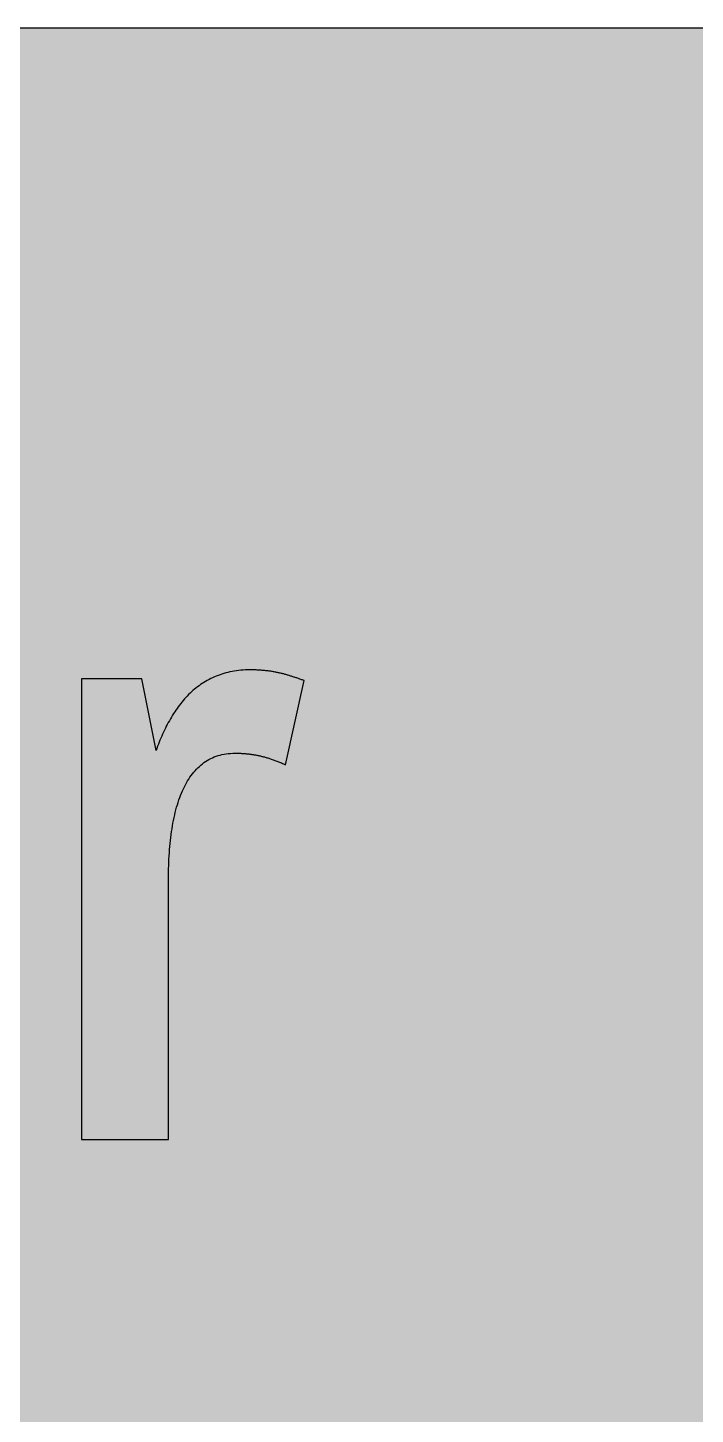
# Model space of a CAD drawing. Header units: millimetres. Extents: x 0 to 212, y 0 to 159.
# Drawn here: x 95.3 to 124.5, y 98.1 to 158.8 of the extents above; entities that cross this region are included whole.
import ezdxf

# ---------------------------------------------------------------- set-up
doc = ezdxf.new("R2010")
doc.units = ezdxf.units.MM

msp = doc.modelspace()

# ---------------------------------------------------------------- hatches: boundary and pattern name
for color, points in [(254, [(14.1633, 0.0536), (13.9878, 0.0533), (13.8125, 0.0559), (13.6373, 0.061), (13.462, 0.0686), (13.2893, 0.0787), (13.114, 0.0914), (12.9413, 0.1041), (12.7686, 0.1219), (12.5959, 0.1397), (12.4231, 0.16), (12.2504, 0.1829), (12.0777, 0.2057), (11.9075, 0.2337), (11.7373, 0.2616), (11.5672, 0.2921), (11.397, 0.3251), (11.2268, 0.3607), (11.0592, 0.3988), (10.8915, 0.4369), (10.7239, 0.4775), (10.5562, 0.5207), (10.3886, 0.5664), (10.2235, 0.6121), (10.0584, 0.6629), (9.8933, 0.7137), (9.7307, 0.7671), (9.5682, 0.8204), (9.4056, 0.8788), (9.2431, 0.9373), (9.083, 0.9982), (8.923, 1.0617), (8.763, 1.1252), (8.6055, 1.1938), (8.4455, 1.2624), (8.2906, 1.331), (8.1331, 1.4046), (7.9781, 1.4783), (7.8232, 1.5545), (7.6708, 1.6332), (7.5184, 1.7145), (7.366, 1.7958), (7.2161, 1.8796), (7.0663, 1.966), (6.919, 2.0523), (6.7716, 2.1438), (6.6243, 2.2352), (6.4795, 2.3266), (6.3348, 2.4232), (6.19, 2.5197), (6.0477, 2.6187), (5.908, 2.7178), (5.7683, 2.8194), (5.6286, 2.9235), (5.4915, 3.0302), (5.3543, 3.1369), (5.2197, 3.2461), (5.0851, 3.3579), (4.953, 3.4722), (4.8209, 3.5865), (4.6914, 3.7033), (4.5644, 3.8202), (4.4348, 3.9395), (4.3104, 4.0615), (4.1859, 4.1859), (4.0615, 4.3104), (3.9395, 4.4348), (3.8202, 4.5618), (3.7033, 4.6914), (3.5865, 4.8209), (3.4722, 4.953), (3.3579, 5.0851), (3.2487, 5.2197), (3.1369, 5.3543), (3.0302, 5.4915), (2.9235, 5.6286), (2.8194, 5.7683), (2.7178, 5.908), (2.6187, 6.0477), (2.5197, 6.19), (2.4232, 6.3348), (2.3266, 6.477), (2.2352, 6.6243), (2.1438, 6.7691), (2.0523, 6.919), (1.966, 7.0663), (1.8796, 7.2161), (1.7958, 7.366), (1.7145, 7.5184), (1.6332, 7.6708), (1.5545, 7.8232), (1.4783, 7.9781), (1.4046, 8.1331), (1.331, 8.2906), (1.2598, 8.4455), (1.1913, 8.603), (1.1252, 8.763), (1.0592, 8.923), (0.9982, 9.083), (0.9373, 9.2431), (0.8763, 9.4056), (0.8204, 9.5682), (0.7645, 9.7307), (0.7112, 9.8933), (0.6604, 10.0584), (0.6121, 10.2235), (0.5639, 10.3911), (0.5207, 10.5562), (0.4775, 10.7239), (0.4343, 10.8915), (0.3962, 11.0592), (0.3607, 11.2268), (0.3251, 11.397), (0.2921, 11.5672), (0.2616, 11.7373), (0.2311, 11.9075), (0.2057, 12.0802), (0.1803, 12.2504), (0.1575, 12.4231), (0.1372, 12.5959), (0.1194, 12.7686), (0.1041, 12.9413), (0.0889, 13.1166), (0.0787, 13.2893), (0.0686, 13.4645), (0.061, 13.6373), (0.0559, 13.8125), (0.0508, 13.9878), (0.0508, 14.163), (0.0522, 144.6925), (0.0508, 144.8664), (0.0559, 145.0416), (0.061, 145.2169), (0.0686, 145.3896), (0.0787, 145.5649), (0.0889, 145.7376), (0.1041, 145.9128), (0.1194, 146.0856), (0.1372, 146.2583), (0.1575, 146.431), (0.1803, 146.6037), (0.2057, 146.7739), (0.2311, 146.9466), (0.2616, 147.1168), (0.2921, 147.287), (0.3251, 147.4572), (0.3607, 147.6248), (0.3962, 147.795), (0.4343, 147.9626), (0.4775, 148.1303), (0.5207, 148.2979), (0.5639, 148.463), (0.6121, 148.6281), (0.6604, 148.7932), (0.7112, 148.9583), (0.7645, 149.1234), (0.8204, 149.286), (0.8763, 149.4485), (0.9373, 149.6111), (0.9982, 149.7711), (1.0592, 149.9311), (1.1252, 150.0911), (1.1913, 150.2486), (1.2598, 150.4061), (1.331, 150.5636), (1.4046, 150.7185), (1.4783, 150.876), (1.5545, 151.0284), (1.6332, 151.1833), (1.7145, 151.3357), (1.7958, 151.4856), (1.8796, 151.638), (1.966, 151.7879), (2.0523, 151.9352), (2.1438, 152.0825), (2.2352, 152.2298), (2.3266, 152.3746), (2.4232, 152.5194), (2.5197, 152.6616), (2.6187, 152.8039), (2.7178, 152.9461), (2.8194, 153.0858), (2.9235, 153.2255), (3.0302, 153.3627), (3.1369, 153.4973), (3.2487, 153.6344), (3.3579, 153.7665), (3.4722, 153.8986), (3.5865, 154.0307), (3.7033, 154.1602), (3.8202, 154.2898), (3.9395, 154.4168), (4.0615, 154.5438), (4.1859, 154.6682), (4.3104, 154.7901), (4.4348, 154.9121), (4.5644, 155.034), (4.6914, 155.1508), (4.8209, 155.2677), (4.953, 155.382), (5.0851, 155.4937), (5.2197, 155.6055), (5.3543, 155.7147), (5.4915, 155.8239), (5.6286, 155.9281), (5.7683, 156.0322), (5.908, 156.1338), (6.0477, 156.2354), (6.19, 156.3345), (6.3348, 156.431), (6.4795, 156.525), (6.6243, 156.6189), (6.7716, 156.7104), (6.919, 156.7993), (7.0663, 156.8882), (7.2161, 156.9745), (7.366, 157.0584), (7.5184, 157.1396), (7.6708, 157.2209), (7.8232, 157.2971), (7.9781, 157.3733), (8.1331, 157.4495), (8.2906, 157.5206), (8.4455, 157.5918), (8.6055, 157.6603), (8.763, 157.7289), (8.923, 157.7924), (9.083, 157.8559), (9.2431, 157.9169), (9.4056, 157.9753), (9.5682, 158.0337), (9.7307, 158.0871), (9.8933, 158.1404), (10.0584, 158.1912), (10.2235, 158.242), (10.3886, 158.2877), (10.5562, 158.3334), (10.7239, 158.3766), (10.8915, 158.4173), (11.0592, 158.4579), (11.2268, 158.4935), (11.397, 158.529), (11.5672, 158.562), (11.7373, 158.5925), (11.9075, 158.6205), (12.0777, 158.6484), (12.2504, 158.6713), (12.4231, 158.6941), (12.5959, 158.7144), (12.7686, 158.7322), (12.9413, 158.75), (13.114, 158.7627), (13.2893, 158.7754), (13.462, 158.7856), (13.6373, 158.7932), (13.8125, 158.7983), (13.9878, 158.8008), (14.163, 158.8033), (197.6078, 158.8036), (197.7822, 158.8008), (197.9574, 158.7983), (198.1327, 158.7932), (198.3054, 158.7856), (198.4807, 158.7754), (198.6534, 158.7627), (198.8287, 158.75), (199.0014, 158.7322), (199.1741, 158.7144), (199.3468, 158.6941), (199.5195, 158.6713), (199.6897, 158.6484), (199.8624, 158.6205), (200.0326, 158.5925), (200.2028, 158.562), (200.373, 158.529), (200.5432, 158.4935), (200.7108, 158.4579), (200.8784, 158.4173), (201.0461, 158.3766), (201.2137, 158.3334), (201.3788, 158.2877), (201.5465, 158.242), (201.7116, 158.1912), (201.8767, 158.1404), (202.0392, 158.0871), (202.2018, 158.0337), (202.3643, 157.9753), (202.5269, 157.9169), (202.6869, 157.8559), (202.8469, 157.7924), (203.007, 157.7289), (203.167, 157.6603), (203.3245, 157.5918), (203.4794, 157.5206), (203.6369, 157.4495), (203.7918, 157.3733), (203.9468, 157.2971), (204.0992, 157.2209), (204.2516, 157.1396), (204.404, 157.0584), (204.5538, 156.9745), (204.7037, 156.8882), (204.8535, 156.7993), (205.0009, 156.7104), (205.1456, 156.6189), (205.293, 156.525), (205.4352, 156.431), (205.58, 156.3345), (205.7222, 156.2354), (205.8619, 156.1338), (206.0016, 156.0322), (206.1413, 155.9281), (206.2785, 155.8239), (206.4156, 155.7147), (206.5503, 155.6055), (206.6849, 155.4937), (206.817, 155.382), (206.949, 155.2677), (207.0786, 155.1508), (207.2081, 155.034), (207.3351, 154.9121), (207.4596, 154.7901), (207.584, 154.6682), (207.7085, 154.5438), (207.8304, 154.4168), (207.9498, 154.2898), (208.0666, 154.1602), (208.1835, 154.0307), (208.2978, 153.8986), (208.4121, 153.7665), (208.5238, 153.6344), (208.6331, 153.4973), (208.7397, 153.3627), (208.8464, 153.2255), (208.9506, 153.0858), (209.0522, 152.9461), (209.1512, 152.8039), (209.2503, 152.6616), (209.3468, 152.5194), (209.4433, 152.3746), (209.5348, 152.2298), (209.6262, 152.0825), (209.7176, 151.9352), (209.804, 151.7879), (209.8904, 151.638), (209.9742, 151.4856), (210.0555, 151.3357), (210.1367, 151.1833), (210.2155, 151.0284), (210.2917, 150.876), (210.3653, 150.7185), (210.439, 150.5636), (210.5076, 150.4061), (210.5762, 150.2486), (210.6447, 150.0911), (210.7082, 149.9311), (210.7717, 149.7711), (210.8327, 149.6111), (210.8911, 149.4485), (210.9495, 149.286), (211.0029, 149.1234), (211.0562, 148.9583), (211.107, 148.7932), (211.1578, 148.6281), (211.2035, 148.463), (211.2493, 148.2979), (211.2924, 148.1303), (211.3331, 147.9626), (211.3712, 147.795), (211.4093, 147.6248), (211.4448, 147.4572), (211.4779, 147.287), (211.5083, 147.1168), (211.5363, 146.9466), (211.5642, 146.7739), (211.5871, 146.6037), (211.6099, 146.431), (211.6303, 146.2583), (211.648, 146.0856), (211.6658, 145.9128), (211.6785, 145.7376), (211.6912, 145.5649), (211.7014, 145.3896), (211.709, 145.2169), (211.7141, 145.0416), (211.7166, 144.8664), (211.7166, 144.6911), (211.7189, 14.1647), (211.7166, 13.9878), (211.7141, 13.8125), (211.709, 13.6373), (211.7014, 13.4645), (211.6912, 13.2893), (211.6785, 13.1166), (211.6658, 12.9413), (211.648, 12.7686), (211.6303, 12.5959), (211.6099, 12.4231), (211.5871, 12.2504), (211.5642, 12.0802), (211.5363, 11.9075), (211.5083, 11.7373), (211.4779, 11.5672), (211.4448, 11.397), (211.4093, 11.2268), (211.3712, 11.0592), (211.3331, 10.8915), (211.2924, 10.7239), (211.2493, 10.5562), (211.2035, 10.3911), (211.1578, 10.2235), (211.107, 10.0584), (211.0562, 9.8933), (211.0029, 9.7307), (210.9495, 9.5682), (210.8911, 9.4056), (210.8327, 9.2431), (210.7717, 9.083), (210.7082, 8.923), (210.6447, 8.763), (210.5762, 8.603), (210.5076, 8.4455), (210.439, 8.2906), (210.3653, 8.1331), (210.2917, 7.9781), (210.2155, 7.8232), (210.1367, 7.6708), (210.0555, 7.5184), (209.9742, 7.366), (209.8904, 7.2161), (209.804, 7.0663), (209.7176, 6.919), (209.6262, 6.7691), (209.5348, 6.6243), (209.4433, 6.477), (209.3468, 6.3348), (209.2503, 6.19), (209.1512, 6.0477), (209.0522, 5.908), (208.9506, 5.7683), (208.8464, 5.6286), (208.7397, 5.4915), (208.6331, 5.3543), (208.5238, 5.2197), (208.4121, 5.0851), (208.2978, 4.953), (208.1835, 4.8209), (208.0666, 4.6914), (207.9498, 4.5618), (207.8304, 4.4348), (207.7085, 4.3104), (207.584, 4.1859), (207.4596, 4.0615), (207.3351, 3.9395), (207.2081, 3.8202), (207.0786, 3.7033), (206.949, 3.5865), (206.817, 3.4722), (206.6849, 3.3579), (206.5503, 3.2461), (206.4156, 3.1369), (206.2785, 3.0302), (206.1413, 2.9235), (206.0016, 2.8194), (205.8619, 2.7178), (205.7222, 2.6187), (205.58, 2.5197), (205.4352, 2.4232), (205.293, 2.3266), (205.1456, 2.2352), (205.0009, 2.1438), (204.8535, 2.0523), (204.7037, 1.966), (204.5538, 1.8796), (204.404, 1.7958), (204.2516, 1.7145), (204.0992, 1.6332), (203.9468, 1.5545), (203.7918, 1.4783), (203.6369, 1.4046), (203.4794, 1.331), (203.3245, 1.2624), (203.167, 1.1938), (203.007, 1.1252), (202.8469, 1.0617), (202.6869, 0.9982), (202.5269, 0.9373), (202.3643, 0.8788), (202.2018, 0.8204), (202.0392, 0.7671), (201.8767, 0.7137), (201.7116, 0.6629), (201.5465, 0.6121), (201.3788, 0.5664), (201.2137, 0.5207), (201.0461, 0.4775), (200.8784, 0.4369), (200.7108, 0.3988), (200.5432, 0.3607), (200.373, 0.3251), (200.2028, 0.2921), (200.0326, 0.2616), (199.8624, 0.2337), (199.6897, 0.2057), (199.5195, 0.1829), (199.3468, 0.16), (199.1741, 0.1397), (199.0014, 0.1219), (198.8287, 0.1041), (198.6534, 0.0914), (198.4807, 0.0787), (198.3054, 0.0686), (198.1327, 0.061), (197.9574, 0.0559), (197.7822, 0.0533), (197.6069, 0.0533)]), (59, [(104.334, 127.0384), (104.361, 127.0381), (104.3889, 127.0381), (104.4143, 127.0356), (104.4423, 127.0356), (104.4727, 127.0356), (104.5007, 127.0356), (104.5286, 127.033), (104.5566, 127.033), (104.5845, 127.033), (104.615, 127.0305), (104.6429, 127.0279), (104.6734, 127.0279), (104.7039, 127.0254), (104.7318, 127.0229), (104.7623, 127.0203), (104.7928, 127.0178), (104.8233, 127.0152), (104.8537, 127.0127), (104.8842, 127.0102), (104.9172, 127.0051), (104.9477, 127.0025), (104.9782, 126.9975), (105.0112, 126.9949), (105.0442, 126.9898), (105.0747, 126.9848), (105.1077, 126.9797), (105.1408, 126.9746), (105.1738, 126.9695), (105.2068, 126.9644), (105.2398, 126.9594), (105.2728, 126.9517), (105.3084, 126.9441), (105.3414, 126.939), (105.377, 126.9314), (105.4125, 126.9238), (105.4456, 126.9162), (105.4811, 126.906), (105.5167, 126.8984), (105.5522, 126.8882), (105.5878, 126.8806), (105.6259, 126.8705), (105.6615, 126.8603), (105.6996, 126.8501), (105.7351, 126.84), (105.7732, 126.8273), (105.8113, 126.8171), (105.8494, 126.8044), (105.8875, 126.7917), (105.9256, 126.779), (105.9663, 126.7663), (106.0044, 126.7511), (106.045, 126.7384), (106.0856, 126.7231), (106.1237, 126.7079), (106.1644, 126.6927), (106.205, 126.6774), (106.2482, 126.6596), (106.2888, 126.6444), (106.3295, 126.6266), (106.3727, 126.6088), (106.4158, 126.5911), (106.459, 126.5707), (106.5022, 126.553), (106.5454, 126.5326), (107.3616, 130.2202), (107.3252, 130.2309), (107.2871, 130.2436), (107.2515, 130.2563), (107.2159, 130.269), (107.1804, 130.2817), (107.1474, 130.2944), (107.1118, 130.3045), (107.0762, 130.3172), (107.0432, 130.3299), (107.0077, 130.3401), (106.9746, 130.3528), (106.9391, 130.363), (106.9061, 130.3731), (106.873, 130.3858), (106.8375, 130.396), (106.8045, 130.4061), (106.7714, 130.4163), (106.7359, 130.4265), (106.7029, 130.4366), (106.6698, 130.4468), (106.6368, 130.4569), (106.6038, 130.4671), (106.5682, 130.4773), (106.5352, 130.4874), (106.5022, 130.495), (106.4692, 130.5052), (106.4336, 130.5128), (106.4006, 130.5204), (106.3676, 130.5306), (106.332, 130.5382), (106.299, 130.5458), (106.2634, 130.5535), (106.2279, 130.5611), (106.1949, 130.5687), (106.1593, 130.5763), (106.1237, 130.5839), (106.0882, 130.589), (106.0526, 130.5966), (106.0171, 130.6043), (105.979, 130.6093), (105.9434, 130.6144), (105.9078, 130.622), (105.8697, 130.6271), (105.8316, 130.6322), (105.7935, 130.6373), (105.7554, 130.6424), (105.7173, 130.6449), (105.6792, 130.65), (105.6386, 130.6551), (105.6005, 130.6576), (105.5599, 130.6627), (105.5192, 130.6652), (105.4786, 130.6678), (105.4379, 130.6703), (105.3948, 130.6728), (105.3516, 130.6754), (105.3084, 130.6779), (105.2652, 130.6805), (105.222, 130.6805), (105.1763, 130.683), (105.1331, 130.683), (105.0849, 130.683), (105.0392, 130.6855), (104.9934, 130.6855), (104.8893, 130.683), (104.7877, 130.6805), (104.6886, 130.6754), (104.5896, 130.6678), (104.4931, 130.6576), (104.3965, 130.6449), (104.3026, 130.6297), (104.2086, 130.6144), (104.1171, 130.5966), (104.0282, 130.5763), (103.9393, 130.5535), (103.853, 130.5281), (103.7666, 130.5027), (103.6803, 130.4747), (103.5964, 130.4442), (103.5152, 130.4112), (103.4339, 130.3782), (103.3551, 130.3426), (103.2764, 130.3045), (103.2002, 130.2639), (103.124, 130.2233), (103.0503, 130.1801), (102.9767, 130.1344), (102.903, 130.0886), (102.8319, 130.0404), (102.7633, 129.9921), (102.6947, 129.9413), (102.6262, 129.888), (102.5601, 129.8346), (102.4966, 129.7788), (102.4306, 129.7203), (102.3696, 129.6619), (102.3061, 129.601), (102.2452, 129.54), (102.1867, 129.4765), (102.1283, 129.413), (102.0699, 129.347), (102.014, 129.2784), (101.9581, 129.2098), (101.9048, 129.1412), (101.8515, 129.0701), (101.7981, 128.999), (101.7473, 128.9253), (101.6965, 128.8491), (101.6483, 128.7755), (101.6, 128.6967), (101.5517, 128.6205), (101.506, 128.5418), (101.4603, 128.4605), (101.4146, 128.3792), (101.3714, 128.2979), (101.3282, 128.2141), (101.2876, 128.1303), (101.2469, 128.0465), (101.2063, 127.9601), (101.1657, 127.8738), (101.1276, 127.7874), (101.0895, 127.6985), (101.0514, 127.6096), (101.0158, 127.5207), (100.9802, 127.4293), (100.9472, 127.3378), (100.9117, 127.2464), (100.8786, 127.1549), (100.2591, 130.2988), (97.6203, 130.2988), (97.6203, 110.1203), (101.4236, 110.1203), (101.4236, 121.5288), (101.4222, 121.6762), (101.4247, 121.8235), (101.4273, 121.9683), (101.4324, 122.113), (101.4374, 122.2578), (101.4425, 122.3975), (101.4501, 122.5398), (101.4603, 122.6769), (101.4705, 122.8141), (101.4806, 122.9512), (101.4933, 123.0859), (101.5086, 123.2179), (101.5238, 123.3475), (101.539, 123.477), (101.5568, 123.604), (101.5771, 123.731), (101.5975, 123.8555), (101.6203, 123.9774), (101.6432, 124.0968), (101.6686, 124.2162), (101.694, 124.333), (101.7219, 124.4473), (101.7499, 124.5591), (101.7803, 124.6683), (101.8134, 124.7775), (101.8464, 124.8842), (101.8794, 124.9883), (101.9175, 125.0899), (101.9556, 125.189), (101.9937, 125.288), (102.0343, 125.382), (102.0775, 125.476), (102.1207, 125.5674), (102.1664, 125.6538), (102.2147, 125.7402), (102.2629, 125.824), (102.3137, 125.9053), (102.3645, 125.984), (102.4179, 126.0602), (102.4738, 126.1339), (102.5296, 126.205), (102.5906, 126.271), (102.649, 126.3371), (102.7125, 126.4006), (102.776, 126.4615), (102.8421, 126.5174), (102.9081, 126.5733), (102.9767, 126.6241), (103.0478, 126.6723), (103.1215, 126.7181), (103.1951, 126.7612), (103.2713, 126.8019), (103.3501, 126.8374), (103.4288, 126.873), (103.5101, 126.9035), (103.5939, 126.9314), (103.6803, 126.9568), (103.7666, 126.9771), (103.8581, 126.9949), (103.9495, 127.0102), (104.0409, 127.0229), (104.1375, 127.0305), (104.234, 127.0356), (104.333, 127.0381)])]:
    msp.add_hatch(color=color).paths.add_polyline_path(points)
h = msp.add_hatch(color=59)
h.paths.add_polyline_path([(14.1633, 3.5814), (13.8887, 3.5839), (13.6169, 3.5941), (13.3477, 3.6119), (13.081, 3.6347), (12.8143, 3.6652), (12.5501, 3.7008), (12.2885, 3.7465), (12.0294, 3.7948), (11.7729, 3.8506), (11.5164, 3.9141), (11.2649, 3.9827), (11.016, 4.0564), (10.7671, 4.1351), (10.5232, 4.2215), (10.2819, 4.3129), (10.0432, 4.412), (9.8069, 4.5161), (9.5733, 4.6228), (9.3447, 4.7371), (9.1186, 4.8565), (8.8951, 4.9809), (8.6741, 5.113), (8.4582, 5.2476), (8.2448, 5.3873), (8.0366, 5.5321), (7.8308, 5.682), (7.6276, 5.8369), (7.4295, 5.9969), (7.2365, 6.1595), (7.046, 6.3297), (6.8605, 6.5024), (6.6777, 6.6802), (6.5024, 6.8605), (6.3271, 7.046), (6.1595, 7.2365), (5.9969, 7.432), (5.8369, 7.6302), (5.682, 7.8308), (5.5321, 8.0366), (5.3873, 8.2448), (5.2451, 8.4582), (5.1105, 8.6741), (4.9809, 8.8951), (4.8565, 9.1186), (4.7371, 9.3447), (4.6228, 9.5758), (4.5136, 9.8069), (4.4094, 10.0432), (4.3129, 10.2819), (4.2215, 10.5232), (4.1351, 10.7696), (4.0538, 11.016), (3.9802, 11.2649), (3.9116, 11.5189), (3.8506, 11.7729), (3.7948, 12.0294), (3.744, 12.2911), (3.7008, 12.5527), (3.6627, 12.8143), (3.6322, 13.081), (3.6093, 13.3502), (3.5916, 13.6195), (3.5814, 13.8913), (3.5789, 14.163), (3.58, 144.6925), (3.5814, 144.9654), (3.5916, 145.2347), (3.6093, 145.5064), (3.6322, 145.7731), (3.6627, 146.0398), (3.7008, 146.304), (3.744, 146.5656), (3.7948, 146.8247), (3.8506, 147.0812), (3.9116, 147.3352), (3.9802, 147.5892), (4.0538, 147.8382), (4.1351, 148.0845), (4.2215, 148.3309), (4.3129, 148.5722), (4.4094, 148.811), (4.5136, 149.0472), (4.6228, 149.2783), (4.7371, 149.5095), (4.8565, 149.7355), (4.9809, 149.9591), (5.1105, 150.1775), (5.2451, 150.3959), (5.3873, 150.6093), (5.5321, 150.8176), (5.682, 151.0233), (5.8369, 151.224), (5.9969, 151.4221), (6.1595, 151.6177), (6.3271, 151.8056), (6.5024, 151.9936), (6.6777, 152.1739), (6.8605, 152.3517), (7.046, 152.5245), (7.2365, 152.6946), (7.4295, 152.8572), (7.6276, 153.0172), (7.8308, 153.1722), (8.0366, 153.322), (8.2448, 153.4668), (8.4582, 153.6065), (8.6741, 153.7411), (8.8951, 153.8732), (9.1186, 153.9977), (9.3447, 154.117), (9.5733, 154.2313), (9.8069, 154.3406), (10.0432, 154.4422), (10.2819, 154.5412), (10.5232, 154.6327), (10.7671, 154.719), (11.016, 154.7978), (11.2649, 154.874), (11.5164, 154.9425), (11.7729, 155.0035), (12.0294, 155.0594), (12.2885, 155.1102), (12.5501, 155.1534), (12.8143, 155.1889), (13.081, 155.2194), (13.3477, 155.2448), (13.6169, 155.26), (13.8887, 155.2702), (14.163, 155.2753), (197.6078, 155.2758), (197.8787, 155.2702), (198.1505, 155.26), (198.4197, 155.2448), (198.689, 155.2194), (198.9557, 155.1889), (199.2173, 155.1534), (199.4789, 155.1102), (199.7405, 155.0594), (199.9971, 155.0035), (200.2511, 154.9425), (200.5051, 154.874), (200.754, 154.7978), (201.0004, 154.719), (201.2467, 154.6327), (201.488, 154.5412), (201.7268, 154.4422), (201.963, 154.3406), (202.1942, 154.2313), (202.4253, 154.117), (202.6514, 153.9977), (202.8749, 153.8732), (203.0959, 153.7411), (203.3118, 153.6065), (203.5251, 153.4668), (203.7334, 153.322), (203.9391, 153.1722), (204.1398, 153.0172), (204.3379, 152.8572), (204.5335, 152.6946), (204.724, 152.5245), (204.9094, 152.3517), (205.0898, 152.1739), (205.2676, 151.9936), (205.4403, 151.8056), (205.6105, 151.6177), (205.773, 151.4221), (205.933, 151.224), (206.088, 151.0233), (206.2378, 150.8176), (206.3826, 150.6093), (206.5223, 150.3959), (206.6569, 150.1775), (206.789, 149.9591), (206.9135, 149.7355), (207.0329, 149.5095), (207.1472, 149.2783), (207.2538, 149.0472), (207.358, 148.811), (207.457, 148.5722), (207.5485, 148.3309), (207.6348, 148.0845), (207.7136, 147.8382), (207.7872, 147.5892), (207.8558, 147.3352), (207.9193, 147.0812), (207.9752, 146.8247), (208.0235, 146.5656), (208.0692, 146.304), (208.1047, 146.0398), (208.1352, 145.7731), (208.1581, 145.5064), (208.1759, 145.2347), (208.186, 144.9654), (208.1911, 144.6911), (208.1911, 14.1647), (208.186, 13.8913), (208.1759, 13.6195), (208.1581, 13.3502), (208.1352, 13.081), (208.1047, 12.8143), (208.0692, 12.5527), (208.0235, 12.2911), (207.9752, 12.0294), (207.9193, 11.7729), (207.8558, 11.5189), (207.7872, 11.2649), (207.7136, 11.016), (207.6348, 10.7696), (207.5485, 10.5232), (207.457, 10.2819), (207.358, 10.0432), (207.2538, 9.8069), (207.1472, 9.5758), (207.0329, 9.3447), (206.9135, 9.1186), (206.789, 8.8951), (206.6569, 8.6741), (206.5223, 8.4582), (206.3826, 8.2448), (206.2378, 8.0366), (206.088, 7.8308), (205.933, 7.6302), (205.773, 7.432), (205.6105, 7.2365), (205.4403, 7.046), (205.2676, 6.8605), (205.0898, 6.6802), (204.9094, 6.5024), (204.724, 6.3297), (204.5335, 6.1595), (204.3379, 5.9969), (204.1398, 5.8369), (203.9391, 5.682), (203.7334, 5.5321), (203.5251, 5.3873), (203.3118, 5.2476), (203.0959, 5.113), (202.8749, 4.9809), (202.6514, 4.8565), (202.4253, 4.7371), (202.1942, 4.6228), (201.963, 4.5161), (201.7268, 4.412), (201.488, 4.3129), (201.2467, 4.2215), (201.0004, 4.1351), (200.754, 4.0564), (200.5051, 3.9827), (200.2511, 3.9141), (199.9971, 3.8506), (199.7405, 3.7948), (199.4789, 3.7465), (199.2173, 3.7008), (198.9557, 3.6652), (198.689, 3.6347), (198.4197, 3.6119), (198.1505, 3.5941), (197.8787, 3.5839), (197.6069, 3.5789)])
h.paths.add_polyline_path([(14.1633, 8.8731), (14.0259, 8.8748), (13.8887, 8.8798), (13.7541, 8.8875), (13.622, 8.9002), (13.4874, 8.9154), (13.3553, 8.9332), (13.2258, 8.9535), (13.0962, 8.9789), (12.9667, 9.0068), (12.8397, 9.0373), (12.7127, 9.0729), (12.5882, 9.1084), (12.4663, 9.1491), (12.3419, 9.1923), (12.2225, 9.238), (12.1031, 9.2888), (11.9837, 9.3396), (11.8694, 9.3929), (11.7526, 9.4513), (11.6408, 9.5098), (11.5291, 9.5733), (11.4198, 9.6368), (11.3106, 9.7053), (11.2039, 9.7765), (11.0998, 9.8476), (10.9957, 9.9238), (10.8966, 10), (10.7975, 10.0787), (10.6985, 10.1625), (10.6045, 10.2464), (10.5105, 10.3327), (10.4216, 10.4216), (10.3327, 10.5131), (10.2464, 10.6045), (10.16, 10.701), (10.0787, 10.7975), (10, 10.8966), (9.9212, 10.9982), (9.8476, 11.0998), (9.7739, 11.2039), (9.7053, 11.3106), (9.6368, 11.4198), (9.5707, 11.5291), (9.5098, 11.6408), (9.4488, 11.7551), (9.3929, 11.8694), (9.337, 11.9863), (9.2862, 12.1031), (9.238, 12.2225), (9.1923, 12.3444), (9.1491, 12.4663), (9.1084, 12.5908), (9.0703, 12.7152), (9.0373, 12.8397), (9.0068, 12.9692), (8.9789, 13.0962), (8.9535, 13.2258), (8.9306, 13.3579), (8.9129, 13.4899), (8.8976, 13.622), (8.8849, 13.7566), (8.8773, 13.8913), (8.8722, 14.0259), (8.8697, 14.163), (8.8717, 144.6925), (8.8722, 144.8283), (8.8773, 144.9629), (8.8849, 145.0975), (8.8976, 145.2321), (8.9129, 145.3642), (8.9306, 145.4963), (8.9535, 145.6284), (8.9789, 145.7579), (9.0068, 145.8849), (9.0373, 146.0144), (9.0703, 146.1389), (9.1084, 146.2634), (9.1491, 146.3878), (9.1923, 146.5097), (9.238, 146.6317), (9.2862, 146.751), (9.337, 146.8679), (9.3929, 146.9847), (9.4488, 147.099), (9.5098, 147.2133), (9.5707, 147.3251), (9.6368, 147.4343), (9.7053, 147.5435), (9.7739, 147.6502), (9.8476, 147.7543), (9.9212, 147.8559), (10, 147.9575), (10.0787, 148.0566), (10.16, 148.1531), (10.2464, 148.2496), (10.3327, 148.3411), (10.4216, 148.4325), (10.5105, 148.5214), (10.6045, 148.6078), (10.6985, 148.6916), (10.7975, 148.7754), (10.8966, 148.8542), (10.9957, 148.9304), (11.0998, 149.0066), (11.2039, 149.0777), (11.3106, 149.1488), (11.4198, 149.2174), (11.5291, 149.2809), (11.6408, 149.3444), (11.7526, 149.4028), (11.8694, 149.4612), (11.9837, 149.5146), (12.1031, 149.5679), (12.2225, 149.6162), (12.3419, 149.6619), (12.4663, 149.7051), (12.5882, 149.7457), (12.7127, 149.7813), (12.8397, 149.8168), (12.9667, 149.8473), (13.0962, 149.8752), (13.2258, 149.9006), (13.3553, 149.921), (13.4874, 149.9413), (13.622, 149.9565), (13.7541, 149.9667), (13.8887, 149.9768), (14.0259, 149.9819), (14.163, 149.9819), (197.6078, 149.9842), (197.7441, 149.9819), (197.8787, 149.9768), (198.0133, 149.9667), (198.1479, 149.9565), (198.28, 149.9413), (198.4121, 149.921), (198.5442, 149.9006), (198.6737, 149.8752), (198.8007, 149.8473), (198.9303, 149.8168), (199.0547, 149.7813), (199.1792, 149.7457), (199.3036, 149.7051), (199.4256, 149.6619), (199.5475, 149.6162), (199.6669, 149.5679), (199.7837, 149.5146), (199.9005, 149.4612), (200.0148, 149.4028), (200.1291, 149.3444), (200.2409, 149.2809), (200.3501, 149.2174), (200.4593, 149.1488), (200.566, 149.0777), (200.6702, 149.0066), (200.7718, 148.9304), (200.8734, 148.8542), (200.9724, 148.7754), (201.0689, 148.6916), (201.1655, 148.6078), (201.2569, 148.5214), (201.3483, 148.4325), (201.4372, 148.3411), (201.5236, 148.2496), (201.6074, 148.1531), (201.6912, 148.0566), (201.77, 147.9575), (201.8462, 147.8559), (201.9224, 147.7543), (201.9935, 147.6502), (202.0646, 147.5435), (202.1332, 147.4343), (202.1967, 147.3251), (202.2602, 147.2133), (202.3186, 147.099), (202.377, 146.9847), (202.4304, 146.8679), (202.4812, 146.751), (202.532, 146.6317), (202.5777, 146.5097), (202.6209, 146.3878), (202.6615, 146.2634), (202.6971, 146.1389), (202.7326, 146.0144), (202.7631, 145.8849), (202.7911, 145.7579), (202.8165, 145.6284), (202.8368, 145.4963), (202.8546, 145.3642), (202.8698, 145.2321), (202.8825, 145.0975), (202.8901, 144.9629), (202.8952, 144.8283), (202.8977, 144.6911), (202.8994, 14.1647), (202.8952, 14.0259), (202.8901, 13.8913), (202.8825, 13.7566), (202.8698, 13.622), (202.8546, 13.4899), (202.8368, 13.3579), (202.8165, 13.2258), (202.7911, 13.0962), (202.7631, 12.9692), (202.7326, 12.8397), (202.6971, 12.7152), (202.6615, 12.5908), (202.6209, 12.4663), (202.5777, 12.3444), (202.532, 12.2225), (202.4812, 12.1031), (202.4304, 11.9863), (202.377, 11.8694), (202.3186, 11.7551), (202.2602, 11.6408), (202.1967, 11.5291), (202.1332, 11.4198), (202.0646, 11.3106), (201.9935, 11.2039), (201.9224, 11.0998), (201.8462, 10.9982), (201.77, 10.8966), (201.6912, 10.7975), (201.6074, 10.701), (201.5236, 10.6045), (201.4372, 10.5131), (201.3483, 10.4216), (201.2569, 10.3327), (201.1655, 10.2464), (201.0689, 10.1625), (200.9724, 10.0787), (200.8734, 10), (200.7718, 9.9238), (200.6702, 9.8476), (200.566, 9.7765), (200.4593, 9.7053), (200.3501, 9.6368), (200.2409, 9.5733), (200.1291, 9.5098), (200.0148, 9.4513), (199.9005, 9.3929), (199.7837, 9.3396), (199.6669, 9.2888), (199.5475, 9.238), (199.4256, 9.1923), (199.3036, 9.1491), (199.1792, 9.1084), (199.0547, 9.0729), (198.9303, 9.0373), (198.8007, 9.0068), (198.6737, 8.9789), (198.5442, 8.9535), (198.4121, 8.9332), (198.28, 8.9154), (198.1479, 8.9002), (198.0133, 8.8875), (197.8787, 8.8798), (197.7441, 8.8748), (197.6069, 8.8722)], flags=16)
h = msp.add_hatch(color=59)
h.paths.add_polyline_path([(123.0383, 118.9284), (123.0383, 121.1404), (123.0351, 121.4247), (123.0325, 121.7066), (123.0249, 121.9835), (123.0173, 122.2578), (123.0071, 122.5271), (122.9919, 122.7912), (122.9766, 123.0528), (122.9563, 123.3094), (122.936, 123.5634), (122.9106, 123.8123), (122.8852, 124.0561), (122.8547, 124.2974), (122.8217, 124.5337), (122.7861, 124.7648), (122.748, 124.9934), (122.7074, 125.2169), (122.6617, 125.4354), (122.616, 125.6513), (122.5652, 125.8621), (122.5118, 126.0704), (122.4534, 126.271), (122.395, 126.4691), (122.3315, 126.6647), (122.2654, 126.8527), (122.1969, 127.0381), (122.1232, 127.2184), (122.047, 127.3962), (121.9683, 127.5664), (121.8844, 127.7341), (121.7981, 127.8992), (121.7092, 128.0566), (121.6152, 128.2116), (121.5187, 128.3614), (121.4171, 128.5062), (121.3129, 128.6459), (121.2063, 128.7831), (121.0945, 128.9126), (120.9802, 129.0396), (120.8608, 129.1641), (120.7389, 129.2809), (120.6119, 129.3952), (120.4824, 129.5019), (120.3477, 129.606), (120.208, 129.7051), (120.0658, 129.7991), (119.921, 129.8905), (119.7686, 129.9743), (119.6137, 130.0556), (119.4562, 130.1318), (119.2936, 130.2029), (119.126, 130.269), (118.9558, 130.3299), (118.7806, 130.3858), (118.6002, 130.4366), (118.4148, 130.4849), (118.2268, 130.5255), (118.0338, 130.5636), (117.8357, 130.5941), (117.635, 130.622), (117.4267, 130.6449), (117.2159, 130.6627), (117, 130.6754), (116.7816, 130.683), (116.5555, 130.6855), (116.3345, 130.683), (116.1161, 130.6754), (115.9027, 130.6627), (115.6919, 130.6449), (115.4836, 130.6246), (115.283, 130.5966), (115.0823, 130.5662), (114.8867, 130.5281), (114.6962, 130.4874), (114.5083, 130.4392), (114.3229, 130.3884), (114.1425, 130.3299), (113.9647, 130.269), (113.792, 130.2004), (113.6244, 130.1293), (113.4567, 130.0505), (113.2942, 129.9693), (113.1367, 129.8804), (112.9817, 129.7864), (112.8293, 129.6899), (112.682, 129.5857), (112.5398, 129.4765), (112.3975, 129.3622), (112.2604, 129.2428), (112.1283, 129.1184), (111.9988, 128.9863), (111.8718, 128.8517), (111.7498, 128.7094), (111.6305, 128.5621), (111.5136, 128.4097), (111.4019, 128.2522), (111.2926, 128.0897), (111.1885, 127.922), (111.0869, 127.7468), (110.9878, 127.5664), (110.8939, 127.381), (110.8024, 127.1905), (110.7161, 126.9949), (110.6297, 126.7917), (110.551, 126.5834), (110.4722, 126.3701), (110.3986, 126.1491), (110.3274, 125.923), (110.2614, 125.6919), (110.1954, 125.4557), (110.1369, 125.2144), (110.0785, 124.9655), (110.0252, 124.7089), (109.9744, 124.4498), (109.9261, 124.1831), (109.8829, 123.9114), (109.8423, 123.632), (109.8042, 123.3475), (109.7712, 123.0579), (109.7407, 122.7633), (109.7128, 122.4585), (109.6899, 122.1511), (109.6696, 121.8362), (109.6518, 121.5161), (109.6366, 121.1885), (109.6239, 120.8557), (109.6162, 120.5179), (109.6112, 120.1725), (109.6112, 119.8194), (109.6137, 119.4333), (109.6213, 119.0549), (109.634, 118.684), (109.6543, 118.3259), (109.6772, 117.9754), (109.7051, 117.635), (109.7407, 117.3023), (109.7788, 116.9797), (109.822, 116.6673), (109.8702, 116.3599), (109.921, 116.0653), (109.9795, 115.7757), (110.0404, 115.4963), (110.1065, 115.2246), (110.1776, 114.9629), (110.2512, 114.7064), (110.33, 114.46), (110.4138, 114.2213), (110.5002, 113.9901), (110.5916, 113.7666), (110.6856, 113.5482), (110.7821, 113.3399), (110.8837, 113.1392), (110.9904, 112.9436), (111.0996, 112.7557), (111.2114, 112.5753), (111.3257, 112.4026), (111.445, 112.235), (111.567, 112.075), (111.6914, 111.92), (111.8184, 111.7727), (111.948, 111.633), (112.0826, 111.4958), (112.2172, 111.3663), (112.3569, 111.2444), (112.4966, 111.1275), (112.6414, 111.0158), (112.7862, 110.9091), (112.936, 110.8075), (113.0859, 110.7135), (113.2383, 110.6221), (113.3932, 110.5383), (113.5482, 110.457), (113.7082, 110.3833), (113.8682, 110.3122), (114.0308, 110.2462), (114.1933, 110.1852), (114.3584, 110.1268), (114.5235, 110.076), (114.6937, 110.0277), (114.8613, 109.982), (115.0315, 109.9439), (115.2042, 109.9058), (115.377, 109.8753), (115.5497, 109.8448), (115.7224, 109.8194), (115.8977, 109.7991), (116.0755, 109.7788), (116.2507, 109.7636), (116.4285, 109.7509), (116.6038, 109.7432), (116.7816, 109.7356), (116.9619, 109.7305), (117.1397, 109.7305), (117.2388, 109.7305), (117.3378, 109.7331), (117.4394, 109.7356), (117.5385, 109.7382), (117.6376, 109.7432), (117.7392, 109.7509), (117.8382, 109.7559), (117.9373, 109.7661), (118.0363, 109.7737), (118.1354, 109.7839), (118.2345, 109.794), (118.3335, 109.8067), (118.4326, 109.8194), (118.5291, 109.8321), (118.6282, 109.8474), (118.7247, 109.8626), (118.8212, 109.8779), (118.9203, 109.8956), (119.0142, 109.9109), (119.1108, 109.9312), (119.2073, 109.949), (119.3013, 109.9693), (119.3978, 109.9896), (119.4918, 110.0099), (119.5832, 110.0328), (119.6772, 110.0557), (119.7712, 110.0785), (119.8626, 110.1014), (119.954, 110.1242), (120.0429, 110.1496), (120.1344, 110.175), (120.2233, 110.2004), (120.3122, 110.2258), (120.4011, 110.2538), (120.4874, 110.2817), (120.5738, 110.3071), (120.6602, 110.3351), (120.744, 110.363), (120.8303, 110.3935), (120.9116, 110.4214), (120.9954, 110.4519), (121.0767, 110.4798), (121.158, 110.5103), (121.2367, 110.5408), (121.3155, 110.5713), (121.3942, 110.6018), (121.4704, 110.6322), (121.5466, 110.6627), (121.6228, 110.6932), (121.6965, 110.7262), (121.7701, 110.7567), (121.8413, 110.7897), (121.9124, 110.8202), (121.981, 110.8507), (122.0495, 110.8837), (122.1156, 110.9142), (122.1816, 110.9472), (122.2477, 110.9777), (122.3112, 111.0107), (122.3747, 111.0412), (122.4356, 111.0717), (122.494, 111.1047), (122.5525, 111.1352), (122.6109, 111.1656), (121.4864, 114.0008), (121.4171, 113.9673), (121.351, 113.9342), (121.2825, 113.9038), (121.2164, 113.8733), (121.1504, 113.8403), (121.0818, 113.8123), (121.0158, 113.7818), (120.9497, 113.7514), (120.8811, 113.7234), (120.8151, 113.6955), (120.7491, 113.6675), (120.683, 113.6396), (120.6144, 113.6117), (120.5484, 113.5863), (120.4824, 113.5609), (120.4163, 113.5355), (120.3503, 113.5101), (120.2842, 113.4847), (120.2182, 113.4618), (120.1522, 113.4389), (120.0861, 113.4135), (120.0201, 113.3932), (119.9566, 113.3704), (119.8905, 113.3475), (119.8245, 113.3272), (119.7585, 113.3069), (119.695, 113.2865), (119.6289, 113.2662), (119.5654, 113.2484), (119.4994, 113.2307), (119.4359, 113.2103), (119.3698, 113.1951), (119.3063, 113.1773), (119.2403, 113.1595), (119.1768, 113.1443), (119.1133, 113.1291), (119.0498, 113.1138), (118.9838, 113.0986), (118.9203, 113.0859), (118.8568, 113.0732), (118.7933, 113.0579), (118.7298, 113.0478), (118.6663, 113.0351), (118.6028, 113.0249), (118.5418, 113.0122), (118.4783, 113.0021), (118.4148, 112.9919), (118.3538, 112.9843), (118.2903, 112.9741), (118.2268, 112.9665), (118.1659, 112.9589), (118.1049, 112.9538), (118.0414, 112.9462), (117.9805, 112.9411), (117.9195, 112.936), (117.856, 112.9309), (117.795, 112.9259), (117.7341, 112.9233), (117.6731, 112.9182), (117.6122, 112.9157), (117.5537, 112.9157), (117.4928, 112.9132), (117.4318, 112.9132), (117.3709, 112.9132), (117.2693, 112.9132), (117.1702, 112.9132), (117.0686, 112.9157), (116.9721, 112.9182), (116.873, 112.9208), (116.7765, 112.9259), (116.68, 112.9309), (116.5835, 112.936), (116.4895, 112.9436), (116.3955, 112.9538), (116.3041, 112.9665), (116.2126, 112.9792), (116.1237, 112.9944), (116.0323, 113.0097), (115.9459, 113.03), (115.8596, 113.0503), (115.7732, 113.0732), (115.6868, 113.0986), (115.6056, 113.1265), (115.5217, 113.157), (115.4405, 113.1926), (115.3617, 113.2281), (115.283, 113.2688), (115.2042, 113.3119), (115.128, 113.3577), (115.0544, 113.4059), (114.9807, 113.4593), (114.9096, 113.5151), (114.8385, 113.5761), (114.7699, 113.6396), (114.7013, 113.7082), (114.6353, 113.7793), (114.5718, 113.8555), (114.5083, 113.9368), (114.4473, 114.0231), (114.3864, 114.112), (114.3279, 114.206), (114.2695, 114.3051), (114.2162, 114.4092), (114.1603, 114.5159), (114.1095, 114.6302), (114.0587, 114.7496), (114.0104, 114.874), (113.9622, 115.0036), (113.9165, 115.1407), (113.8733, 115.2804), (113.8326, 115.4278), (113.792, 115.5802), (113.7539, 115.7402), (113.7183, 115.9053), (113.6828, 116.0755), (113.6498, 116.2533), (113.6193, 116.4387), (113.5913, 116.6292), (113.5634, 116.8273), (113.538, 117.0305), (113.5151, 117.2413), (113.4948, 117.4598), (113.477, 117.6858), (113.4593, 117.9195), (113.4466, 118.1608), (113.4339, 118.4072), (113.4212, 118.6637), (113.4135, 118.9279)])
edge = h.paths.add_edge_path(flags=16)
edge.add_line((116.4802, 127.6212), (116.5784, 127.6198))
edge.add_line((116.5784, 127.6198), (116.6749, 127.6172))
edge.add_line((116.6749, 127.6172), (116.7689, 127.6121))
edge.add_line((116.7689, 127.6121), (116.8629, 127.6045))
edge.add_line((116.8629, 127.6045), (116.9543, 127.5969))
edge.add_line((116.9543, 127.5969), (117.0432, 127.5867))
edge.add_line((117.0432, 127.5867), (117.1321, 127.574))
edge.add_line((117.1321, 127.574), (117.2159, 127.5588))
edge.add_line((117.2159, 127.5588), (117.2997, 127.541))
edge.add_line((117.2997, 127.541), (117.3836, 127.5232))
edge.add_line((117.3836, 127.5232), (117.4623, 127.5004))
edge.add_line((117.4623, 127.5004), (117.541, 127.4775))
edge.add_line((117.541, 127.4775), (117.6172, 127.4521))
edge.add_line((117.6172, 127.4521), (117.6909, 127.4216))
edge.add_line((117.6909, 127.4216), (117.7646, 127.3912))
edge.add_line((117.7646, 127.3912), (117.8357, 127.3556))
edge.add_line((117.8357, 127.3556), (117.9043, 127.32))
edge.add_line((117.9043, 127.32), (117.9728, 127.2819))
edge.add_line((117.9728, 127.2819), (118.0389, 127.2388))
edge.add_line((118.0389, 127.2388), (118.1024, 127.193))
edge.add_line((118.1024, 127.193), (118.1633, 127.1473))
edge.add_line((118.1633, 127.1473), (118.2243, 127.0965))
edge.add_line((118.2243, 127.0965), (118.2853, 127.0432))
edge.add_line((118.2853, 127.0432), (118.3411, 126.9848))
edge.add_line((118.3411, 126.9848), (118.397, 126.9263))
edge.add_line((118.397, 126.9263), (118.4529, 126.8628))
edge.add_line((118.4529, 126.8628), (118.5037, 126.7968))
edge.add_line((118.5037, 126.7968), (118.5545, 126.7282))
edge.add_line((118.5545, 126.7282), (118.6053, 126.6546))
edge.add_line((118.6053, 126.6546), (118.6536, 126.5784))
edge.add_line((118.6536, 126.5784), (118.6993, 126.4996))
edge.add_line((118.6993, 126.4996), (118.745, 126.4158))
edge.add_line((118.745, 126.4158), (118.7882, 126.3294))
edge.add_line((118.7882, 126.3294), (118.8288, 126.2405))
edge.add_line((118.8288, 126.2405), (118.8695, 126.1466))
edge.add_line((118.8695, 126.1466), (118.9076, 126.05))
edge.add_line((118.9076, 126.05), (118.9457, 125.9484))
edge.add_line((118.9457, 125.9484), (118.9812, 125.8443))
edge.add_line((118.9812, 125.8443), (119.0168, 125.7351))
edge.add_line((119.0168, 125.7351), (119.0498, 125.6233))
edge.add_line((119.0498, 125.6233), (119.0828, 125.5065))
edge.add_line((119.0828, 125.5065), (119.1133, 125.3846))
edge.add_line((119.1133, 125.3846), (119.1412, 125.2601))
edge.add_line((119.1412, 125.2601), (119.1692, 125.1331))
edge.add_line((119.1692, 125.1331), (119.1946, 124.9985))
edge.add_line((119.1946, 124.9985), (119.22, 124.8613))
edge.add_line((119.22, 124.8613), (119.2454, 124.7216))
edge.add_line((119.2454, 124.7216), (119.2682, 124.5743))
edge.add_line((119.2682, 124.5743), (119.2886, 124.4244))
edge.add_line((119.2886, 124.4244), (119.3089, 124.2695))
edge.add_line((119.3089, 124.2695), (119.3267, 124.1095))
edge.add_line((119.3267, 124.1095), (119.3444, 123.9469))
edge.add_line((119.3444, 123.9469), (119.3622, 123.7793))
edge.add_line((119.3622, 123.7793), (119.3775, 123.6066))
edge.add_line((119.3775, 123.6066), (119.3902, 123.4262))
edge.add_line((119.3902, 123.4262), (119.4029, 123.2459))
edge.add_line((119.4029, 123.2459), (119.4156, 123.0579))
edge.add_line((119.4156, 123.0579), (119.4257, 122.8649))
edge.add_line((119.4257, 122.8649), (119.4359, 122.6668))
edge.add_line((119.4359, 122.6668), (119.4435, 122.4661))
edge.add_line((119.4435, 122.4661), (119.4511, 122.2578))
edge.add_line((119.4511, 122.2578), (119.4562, 122.0445))
edge.add_line((119.4562, 122.0445), (119.4613, 121.8286))
edge.add_line((119.4613, 121.8286), (119.4664, 121.605))
edge.add_line((119.4664, 121.605), (113.454, 121.606))
edge.add_line((113.454, 121.606), (113.4618, 121.8514))
edge.add_line((113.4618, 121.8514), (113.4745, 122.0902))
edge.add_line((113.4745, 122.0902), (113.4872, 122.3213))
edge.add_line((113.4872, 122.3213), (113.4999, 122.5474))
edge.add_line((113.4999, 122.5474), (113.5151, 122.7684))
edge.add_line((113.5151, 122.7684), (113.5329, 122.9817))
edge.add_line((113.5329, 122.9817), (113.5507, 123.1875))
edge.add_line((113.5507, 123.1875), (113.571, 123.3907))
edge.add_line((113.571, 123.3907), (113.5913, 123.5837))
edge.add_line((113.5913, 123.5837), (113.6142, 123.7742))
edge.add_line((113.6142, 123.7742), (113.6396, 123.9571))
edge.add_line((113.6396, 123.9571), (113.665, 124.1349))
edge.add_line((113.665, 124.1349), (113.6904, 124.3051))
edge.add_line((113.6904, 124.3051), (113.7183, 124.4727))
edge.add_line((113.7183, 124.4727), (113.7463, 124.6327))
edge.add_line((113.7463, 124.6327), (113.7768, 124.7877))
edge.add_line((113.7768, 124.7877), (113.8098, 124.9375))
edge.add_line((113.8098, 124.9375), (113.8428, 125.0823))
edge.add_line((113.8428, 125.0823), (113.8758, 125.222))
edge.add_line((113.8758, 125.222), (113.9114, 125.3566))
edge.add_line((113.9114, 125.3566), (113.9469, 125.4862))
edge.add_line((113.9469, 125.4862), (113.985, 125.6106))
edge.add_line((113.985, 125.6106), (114.0257, 125.73))
edge.add_line((114.0257, 125.73), (114.0663, 125.8443))
edge.add_line((114.0663, 125.8443), (114.107, 125.9535))
edge.add_line((114.107, 125.9535), (114.1476, 126.0602))
edge.add_line((114.1476, 126.0602), (114.1933, 126.1618))
edge.add_line((114.1933, 126.1618), (114.2365, 126.2583))
edge.add_line((114.2365, 126.2583), (114.2822, 126.3523))
edge.add_line((114.2822, 126.3523), (114.3305, 126.4412))
edge.add_line((114.3305, 126.4412), (114.3787, 126.525))
edge.add_line((114.3787, 126.525), (114.427, 126.6063))
edge.add_line((114.427, 126.6063), (114.4778, 126.6825))
edge.add_line((114.4778, 126.6825), (114.5286, 126.7562))
edge.add_line((114.5286, 126.7562), (114.5794, 126.8247))
edge.add_line((114.5794, 126.8247), (114.6327, 126.8908))
edge.add_line((114.6327, 126.8908), (114.6886, 126.9517))
edge.add_line((114.6886, 126.9517), (114.742, 127.0102))
edge.add_line((114.742, 127.0102), (114.7978, 127.066))
edge.add_line((114.7978, 127.066), (114.8563, 127.1194))
edge.add_line((114.8563, 127.1194), (114.9147, 127.1676))
edge.add_line((114.9147, 127.1676), (114.9731, 127.2134))
edge.add_line((114.9731, 127.2134), (115.0315, 127.2565))
edge.add_line((115.0315, 127.2565), (115.0925, 127.2946))
edge.add_line((115.0925, 127.2946), (115.156, 127.3327))
edge.add_line((115.156, 127.3327), (115.2169, 127.3658))
edge.add_line((115.2169, 127.3658), (115.2804, 127.3988))
edge.add_line((115.2804, 127.3988), (115.3465, 127.4267))
edge.add_line((115.3465, 127.4267), (115.41, 127.4547))
edge.add_line((115.41, 127.4547), (115.476, 127.4775))
edge.add_line((115.476, 127.4775), (115.5421, 127.5004))
edge.add_line((115.5421, 127.5004), (115.6106, 127.5207))
edge.add_line((115.6106, 127.5207), (115.6792, 127.5385))
edge.add_line((115.6792, 127.5385), (115.7478, 127.5537))
edge.add_line((115.7478, 127.5537), (115.8189, 127.5664))
edge.add_line((115.8189, 127.5664), (115.8875, 127.5791))
edge.add_line((115.8875, 127.5791), (115.9612, 127.5893))
edge.add_line((115.9612, 127.5893), (116.0323, 127.5994))
edge.add_line((116.0323, 127.5994), (116.1059, 127.6045))
edge.add_line((116.1059, 127.6045), (116.1796, 127.6096))
edge.add_line((116.1796, 127.6096), (116.2533, 127.6147))
edge.add_line((116.2533, 127.6147), (116.3269, 127.6172))
edge.add_line((116.3269, 127.6172), (116.4031, 127.6198))
edge.add_line((116.4031, 127.6198), (116.4793, 127.6198))

# ---------------------------------------------------------------- linework, layer by layer
at = {"color": 254}
msp.add_lwpolyline([(14.163, 158.8033), (197.6078, 158.8036)], dxfattribs=at)
at = {"color": 59}
msp.add_lwpolyline([(104.334, 127.0384), (104.361, 127.0381), (104.3889, 127.0381), (104.4143, 127.0356), (104.4423, 127.0356), (104.4727, 127.0356), (104.5007, 127.0356), (104.5286, 127.033), (104.5566, 127.033), (104.5845, 127.033), (104.615, 127.0305), (104.6429, 127.0279), (104.6734, 127.0279), (104.7039, 127.0254), (104.7318, 127.0229), (104.7623, 127.0203), (104.7928, 127.0178), (104.8233, 127.0152), (104.8537, 127.0127), (104.8842, 127.0102), (104.9172, 127.0051), (104.9477, 127.0025), (104.9782, 126.9975), (105.0112, 126.9949), (105.0442, 126.9898), (105.0747, 126.9848), (105.1077, 126.9797), (105.1408, 126.9746), (105.1738, 126.9695), (105.2068, 126.9644), (105.2398, 126.9594), (105.2728, 126.9517), (105.3084, 126.9441), (105.3414, 126.939), (105.377, 126.9314), (105.4125, 126.9238), (105.4456, 126.9162), (105.4811, 126.906), (105.5167, 126.8984), (105.5522, 126.8882), (105.5878, 126.8806), (105.6259, 126.8705), (105.6615, 126.8603), (105.6996, 126.8501), (105.7351, 126.84), (105.7732, 126.8273), (105.8113, 126.8171), (105.8494, 126.8044), (105.8875, 126.7917), (105.9256, 126.779), (105.9663, 126.7663), (106.0044, 126.7511), (106.045, 126.7384), (106.0856, 126.7231), (106.1237, 126.7079), (106.1644, 126.6927), (106.205, 126.6774), (106.2482, 126.6596), (106.2888, 126.6444), (106.3295, 126.6266), (106.3727, 126.6088), (106.4158, 126.5911), (106.459, 126.5707), (106.5022, 126.553), (106.5454, 126.5326), (107.3616, 130.2202), (107.3252, 130.2309), (107.2871, 130.2436), (107.2515, 130.2563), (107.2159, 130.269), (107.1804, 130.2817), (107.1474, 130.2944), (107.1118, 130.3045), (107.0762, 130.3172), (107.0432, 130.3299), (107.0077, 130.3401), (106.9746, 130.3528), (106.9391, 130.363), (106.9061, 130.3731), (106.873, 130.3858), (106.8375, 130.396), (106.8045, 130.4061), (106.7714, 130.4163), (106.7359, 130.4265), (106.7029, 130.4366), (106.6698, 130.4468), (106.6368, 130.4569), (106.6038, 130.4671), (106.5682, 130.4773), (106.5352, 130.4874), (106.5022, 130.495), (106.4692, 130.5052), (106.4336, 130.5128), (106.4006, 130.5204), (106.3676, 130.5306), (106.332, 130.5382), (106.299, 130.5458), (106.2634, 130.5535), (106.2279, 130.5611), (106.1949, 130.5687), (106.1593, 130.5763), (106.1237, 130.5839), (106.0882, 130.589), (106.0526, 130.5966), (106.0171, 130.6043), (105.979, 130.6093), (105.9434, 130.6144), (105.9078, 130.622), (105.8697, 130.6271), (105.8316, 130.6322), (105.7935, 130.6373), (105.7554, 130.6424), (105.7173, 130.6449), (105.6792, 130.65), (105.6386, 130.6551), (105.6005, 130.6576), (105.5599, 130.6627), (105.5192, 130.6652), (105.4786, 130.6678), (105.4379, 130.6703), (105.3948, 130.6728), (105.3516, 130.6754), (105.3084, 130.6779), (105.2652, 130.6805), (105.222, 130.6805), (105.1763, 130.683), (105.1331, 130.683), (105.0849, 130.683), (105.0392, 130.6855), (104.9934, 130.6855), (104.8893, 130.683), (104.7877, 130.6805), (104.6886, 130.6754), (104.5896, 130.6678), (104.4931, 130.6576), (104.3965, 130.6449), (104.3026, 130.6297), (104.2086, 130.6144), (104.1171, 130.5966), (104.0282, 130.5763), (103.9393, 130.5535), (103.853, 130.5281), (103.7666, 130.5027), (103.6803, 130.4747), (103.5964, 130.4442), (103.5152, 130.4112), (103.4339, 130.3782), (103.3551, 130.3426), (103.2764, 130.3045), (103.2002, 130.2639), (103.124, 130.2233), (103.0503, 130.1801), (102.9767, 130.1344), (102.903, 130.0886), (102.8319, 130.0404), (102.7633, 129.9921), (102.6947, 129.9413), (102.6262, 129.888), (102.5601, 129.8346), (102.4966, 129.7788), (102.4306, 129.7203), (102.3696, 129.6619), (102.3061, 129.601), (102.2452, 129.54), (102.1867, 129.4765), (102.1283, 129.413), (102.0699, 129.347), (102.014, 129.2784), (101.9581, 129.2098), (101.9048, 129.1412), (101.8515, 129.0701), (101.7981, 128.999), (101.7473, 128.9253), (101.6965, 128.8491), (101.6483, 128.7755), (101.6, 128.6967), (101.5517, 128.6205), (101.506, 128.5418), (101.4603, 128.4605), (101.4146, 128.3792), (101.3714, 128.2979), (101.3282, 128.2141), (101.2876, 128.1303), (101.2469, 128.0465), (101.2063, 127.9601), (101.1657, 127.8738), (101.1276, 127.7874), (101.0895, 127.6985), (101.0514, 127.6096), (101.0158, 127.5207), (100.9802, 127.4293), (100.9472, 127.3378), (100.9117, 127.2464), (100.8786, 127.1549), (100.2591, 130.2988), (97.6203, 130.2988), (97.6203, 110.1203), (101.4236, 110.1203), (101.4236, 121.5288), (101.4222, 121.6762), (101.4247, 121.8235), (101.4273, 121.9683), (101.4324, 122.113), (101.4374, 122.2578), (101.4425, 122.3975), (101.4501, 122.5398), (101.4603, 122.6769), (101.4705, 122.8141), (101.4806, 122.9512), (101.4933, 123.0859), (101.5086, 123.2179), (101.5238, 123.3475), (101.539, 123.477), (101.5568, 123.604), (101.5771, 123.731), (101.5975, 123.8555), (101.6203, 123.9774), (101.6432, 124.0968), (101.6686, 124.2162), (101.694, 124.333), (101.7219, 124.4473), (101.7499, 124.5591), (101.7803, 124.6683), (101.8134, 124.7775), (101.8464, 124.8842), (101.8794, 124.9883), (101.9175, 125.0899), (101.9556, 125.189), (101.9937, 125.288), (102.0343, 125.382), (102.0775, 125.476), (102.1207, 125.5674), (102.1664, 125.6538), (102.2147, 125.7402), (102.2629, 125.824), (102.3137, 125.9053), (102.3645, 125.984), (102.4179, 126.0602), (102.4738, 126.1339), (102.5296, 126.205), (102.5906, 126.271), (102.649, 126.3371), (102.7125, 126.4006), (102.776, 126.4615), (102.8421, 126.5174), (102.9081, 126.5733), (102.9767, 126.6241), (103.0478, 126.6723), (103.1215, 126.7181), (103.1951, 126.7612), (103.2713, 126.8019), (103.3501, 126.8374), (103.4288, 126.873), (103.5101, 126.9035), (103.5939, 126.9314), (103.6803, 126.9568), (103.7666, 126.9771), (103.8581, 126.9949), (103.9495, 127.0102), (104.0409, 127.0229), (104.1375, 127.0305), (104.234, 127.0356), (104.333, 127.0381), (104.334, 127.0384)], dxfattribs=at)

doc.saveas('drawing.dxf')
